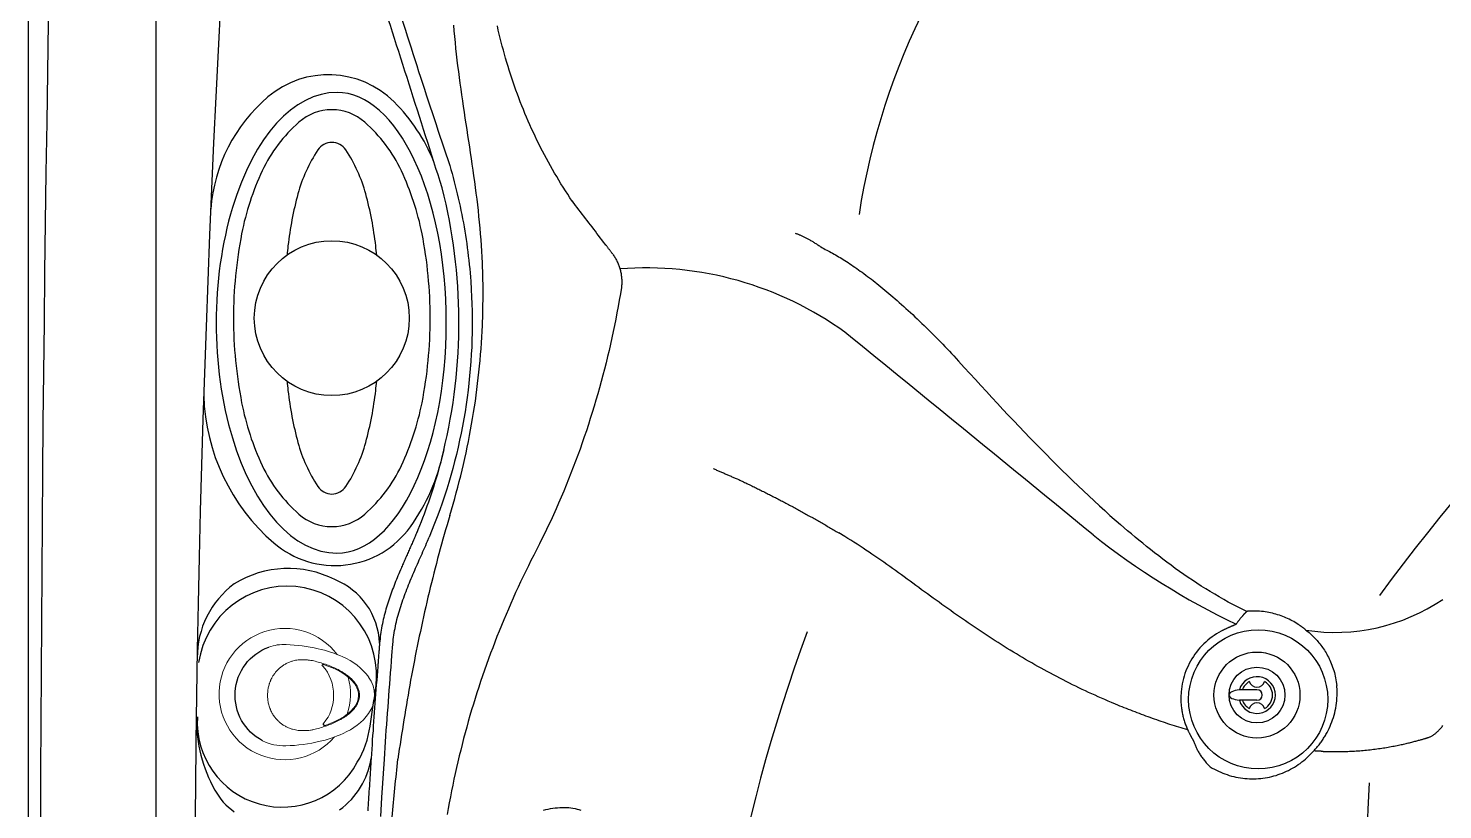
# Model space of a CAD drawing. Extents: x 938 to 1038, y 781 to 934.
# Drawn here: x 937.88 to 967.48, y 848.52 to 864.89 of the extents above; entities that cross this region are included whole.
import ezdxf

# ---------------------------------------------------------------- set-up
doc = ezdxf.new("R2010")
doc.units = 0
doc.header["$MEASUREMENT"] = 0
doc.layers.add('1', color=4, linetype='Continuous')

# ---------------------------------------------------------------- blocks, each defined once
blk = doc.blocks.new('speaker_cover')
at = {"layer": '1'}
blk.add_lwpolyline([(132.406, 82.479, 0.182123), (131.717, 82.22, 0.10272), (130.95, 81.201, 0.06203), (130.518, 79.884, 0.048276), (130.346, 78.114, 0.048276), (130.518, 76.344, 0.06203), (130.95, 75.027, 0.10272), (131.717, 74.008, 0.182123), (132.406, 73.749, 0.182123), (133.094, 74.008, 0.10272), (133.862, 75.027, 0.06203), (134.293, 76.344, 0.048276), (134.465, 78.114, 0.048276), (134.293, 79.884, 0.06203), (133.862, 81.201, 0.10272), (133.094, 82.22, 0.182123)], format="xyb", close=True, dxfattribs=at)
at = {"layer": '1', "color": 3}
for points in [[(132.406, 81.797, 0.252394), (132.111, 81.638, 0.079125), (131.696, 80.718, 0.038428), (131.487, 79.628, 0.003572), (131.467, 79.436, 0.028106)], [(133.344, 79.436, 0.003572), (133.324, 79.628, 0.038428), (133.115, 80.718, 0.079125), (132.7, 81.638, 0.252394), (132.406, 81.797, 0.252394)], [(131.467, 76.792, 0.003572), (131.487, 76.6, 0.038428), (131.696, 75.51, 0.079125), (132.111, 74.59, 0.252394), (132.406, 74.431, 0.252394), (132.7, 74.59, 0.079125), (133.115, 75.51, 0.038428), (133.324, 76.6, 0.003572), (133.344, 76.792, 0.028106)]]:
    blk.add_lwpolyline(points, format="xyb", dxfattribs=at)
at = {"layer": '1'}
blk.add_circle((132.406, 78.114), 1.622, dxfattribs=at)
blk = doc.blocks.new('air')
at = {"color": 4, "linetype": 'Continuous', "lineweight": 15}
for start, end in [(220.7492, 142.9494), (165.1969, 197.8132)]:
    blk.add_arc((0, 0), 1.375, start, end, dxfattribs=at)
at = {"layer": '1', "linetype": 'Continuous', "lineweight": 15}
blk.add_line((-1.521, -0.646), (-1.523, -0.644), dxfattribs=at)
at = {"layer": '1', "linetype": 'Continuous', "lineweight": 15, "flags": 128}
blk.add_lwpolyline([(-0.81, 0.621), (-0.905, 0.587), (-0.999, 0.549), (-1.092, 0.505), (-1.181, 0.456), (-1.267, 0.4), (-1.347, 0.337), (-1.405, 0.282), (-1.457, 0.221), (-1.487, 0.176), (-1.512, 0.128), (-1.531, 0.077), (-1.544, 0.02), (-1.546, -0.039), (-1.539, -0.097), (-1.522, -0.153), (-1.5, -0.203), (-1.472, -0.25), (-1.44, -0.294), (-1.381, -0.359), (-1.315, -0.416), (-1.244, -0.468), (-1.149, -0.525), (-1.05, -0.576), (-0.948, -0.619), (-0.844, -0.658)], dxfattribs=at)
at = {"layer": '1', "linetype": 'Continuous', "lineweight": 15}
for centre, radius, start, end in [((-0.187, -1.448), 2.451, 102.0442, 114.7624), ((0.104, -2.603), 3.642, 92.0665, 102.7282), ((0.021, 0.084), 0.954, 70.8918, 92.891), ((-0.734, -0.399), 1.272, 112.1545, 143.4931), ((-1.223, -0.024), 0.655, 144.4276, 215.6266), ((-0.148, 0), 0.873, 137.3551, 181.5716), ((-0.141, -0.046), 0.88, 178.584, 220.1541), ((-0.741, 0.343), 1.261, 216.4207, 247.5271), ((-0.154, 1.5), 2.557, 245.294, 257.3674), ((0.073, 2.388), 3.473, 256.4351, 268.374), ((0.016, -0.096), 0.988, 267.5789, 296.8901)]:
    blk.add_arc(centre, radius, start, end, dxfattribs=at)
at = {"layer": '1'}
for centre, radius, start, end in [((-0.036, -0.025), 1.076, 297.6393, 69.9241), ((-0.802, 0.605), 0.0177, 309.977, 117.7542), ((-0.836, -0.631), 0.028, 253.5221, 38.0725)]:
    blk.add_arc(centre, radius, start, end, dxfattribs=at)
at = {"layer": '1', "color": 3, "linetype": 'Continuous', "lineweight": 15}
for points, knots in [([(-0.605, -0.743), (-0.647, -0.733), (-0.729, -0.712), (-0.85, -0.673), (-0.969, -0.629), (-1.086, -0.577), (-1.185, -0.524), (-1.266, -0.473), (-1.331, -0.426), (-1.391, -0.373), (-1.446, -0.315), (-1.494, -0.251), (-1.526, -0.192), (-1.545, -0.142), (-1.556, -0.103), (-1.563, -0.064), (-1.566, -0.024), (-1.564, 0.016), (-1.557, 0.056), (-1.546, 0.094), (-1.527, 0.144), (-1.495, 0.202), (-1.446, 0.266), (-1.391, 0.324), (-1.33, 0.376), (-1.266, 0.423), (-1.185, 0.475), (-1.087, 0.528), (-0.971, 0.58), (-0.851, 0.625), (-0.73, 0.663), (-0.648, 0.684), (-0.607, 0.694)], [0, 0, 0, 0, 0.049918, 0.099848, 0.149772, 0.199708, 0.249758, 0.281163, 0.312549, 0.343847, 0.375097, 0.406409, 0.43777, 0.453463, 0.469146, 0.48481, 0.500452, 0.516071, 0.531676, 0.547279, 0.562891, 0.594116, 0.625338, 0.65655, 0.687781, 0.719016, 0.750242, 0.800203, 0.850202, 0.900166, 0.950083, 1, 1, 1, 1]), ([(-0.607, 0.694), (-0.587, 0.699), (-0.548, 0.707), (-0.508, 0.711), (-0.488, 0.713)], [0, 0, 0, 0, 0.499996, 1, 1, 1, 1]), ([(-0.432, 0.718), (-0.441, 0.717), (-0.46, 0.716), (-0.479, 0.714), (-0.488, 0.713)], [0, 0, 0, 0, 0.503897, 1, 1, 1, 1]), ([(-0.302, 0.718), (-0.325, 0.719), (-0.368, 0.721), (-0.411, 0.719), (-0.432, 0.718)], [0, 0, 0, 0, 0.515264, 1, 1, 1, 1]), ([(-0.029, 0.638), (-0.052, 0.649), (-0.097, 0.671), (-0.163, 0.693), (-0.225, 0.708), (-0.265, 0.714), (-0.284, 0.716)], [0, 0, 0, 0, 0.2871549, 0.5493861, 0.7868935, 1, 1, 1, 1]), ([(0.36, -0.024), (0.359, 0.002), (0.358, 0.054), (0.345, 0.133), (0.33, 0.192), (0.317, 0.232), (0.31, 0.252), (0.302, 0.272), (0.293, 0.293), (0.284, 0.313), (0.274, 0.333), (0.257, 0.365), (0.23, 0.407), (0.191, 0.46), (0.145, 0.511), (0.092, 0.559), (0.034, 0.602), (-0.008, 0.626), (-0.029, 0.638)], [0, 0, 0, 0, 0.095821, 0.193894, 0.294492, 0.320678, 0.347244, 0.374185, 0.401486, 0.429141, 0.457148, 0.485334, 0.563526, 0.642838, 0.730397, 0.819135, 0.909028, 1, 1, 1, 1]), ([(-0.031, -0.684), (-0.01, -0.672), (0.032, -0.65), (0.089, -0.608), (0.143, -0.56), (0.184, -0.515), (0.216, -0.474), (0.24, -0.44), (0.261, -0.405), (0.28, -0.37), (0.294, -0.339), (0.305, -0.314), (0.321, -0.272), (0.341, -0.206), (0.357, -0.114), (0.359, -0.054), (0.36, -0.024)], [0, 0, 0, 0, 0.089465, 0.177985, 0.265807, 0.356658, 0.40795, 0.458748, 0.509015, 0.558748, 0.607996, 0.633599, 0.659069, 0.775989, 0.88959, 1, 1, 1, 1]), ([(-0.469, -0.763), (-0.492, -0.761), (-0.538, -0.758), (-0.583, -0.748), (-0.605, -0.743)], [0, 0, 0, 0, 0.500007, 1, 1, 1, 1]), ([(-0.469, -0.763), (-0.458, -0.763), (-0.435, -0.765), (-0.412, -0.765), (-0.4, -0.765)], [0, 0, 0, 0, 0.497126, 1, 1, 1, 1]), ([(-0.283, -0.76), (-0.263, -0.758), (-0.223, -0.752), (-0.162, -0.737), (-0.096, -0.715), (-0.053, -0.695), (-0.031, -0.684)], [0, 0, 0, 0, 0.219659, 0.459288, 0.719297, 1, 1, 1, 1])]:
    blk.add_open_spline(points, degree=3, knots=knots, dxfattribs=at)
for points in [[(-0.302, 0.718), (-0.284, 0.716)], [(-0.4, -0.765), (-0.303, -0.762)]]:
    blk.add_open_spline(points, degree=1, dxfattribs=at)
at = {"layer": '1', "linetype": 'Continuous', "lineweight": 15}
blk.add_open_spline([(-0.283, -0.76), (-0.303, -0.762)], degree=1, dxfattribs=at)
blk = doc.blocks.new('VISTA')
at = {"layer": '1', "color": 3}
for p, q in [((2.676, 12.061), (2.676, 79.055)), ((7.153, 50.707), (7.235, 51.244)), ((25.718, 51.468), (25.349, 51.468)), ((25.718, 51.248), (25.349, 51.248))]:
    blk.add_line(p, q, dxfattribs=at)
at = {"layer": '1', "color": 3, "linetype": 'Continuous'}
for p, q in [((11.388, 61.703), (11.387, 61.703)), ((24.27, 50.625), (24.267, 50.626))]:
    blk.add_line(p, q, dxfattribs=at)
at = {"layer": '1'}
blk.add_lwpolyline([(0, 79.111), (0, 12, 0.414214), (12, 0), (88.112, 0, 0.414214), (100.112, 12), (100.112, 79.111, 0.414214), (88.112, 91.111), (12, 91.111, 0.414214)], format="xyb", close=True, dxfattribs=at)
at = {"layer": '1', "color": 3, "linetype": 'Continuous'}
for points in [[(11.387, 61.703), (11.338, 61.775), (11.29, 61.847), (11.243, 61.92), (11.196, 61.994), (11.15, 62.068), (11.105, 62.142), (11.06, 62.217), (11.016, 62.292), (10.972, 62.367), (10.929, 62.443), (10.887, 62.519), (10.845, 62.596), (10.804, 62.673), (10.764, 62.75), (10.724, 62.827), (10.685, 62.905), (10.647, 62.984), (10.609, 63.062), (10.572, 63.141), (10.535, 63.221), (10.5, 63.3), (10.464, 63.38), (10.43, 63.46), (10.396, 63.541), (10.363, 63.621), (10.33, 63.702), (10.298, 63.784), (10.267, 63.865), (10.237, 63.947), (10.207, 64.029), (10.177, 64.112), (10.149, 64.194), (10.121, 64.277), (10.094, 64.36), (10.067, 64.444), (10.041, 64.527), (10.016, 64.611), (9.991, 64.695), (9.967, 64.779), (9.944, 64.863), (9.921, 64.948), (9.899, 65.033), (9.878, 65.118), (9.857, 65.203), (9.837, 65.288), (9.818, 65.373)], [(8.822, 62.451), (8.847, 62.366), (8.87, 62.281), (8.894, 62.196), (8.916, 62.111), (8.938, 62.025), (8.959, 61.94), (8.98, 61.854), (9, 61.768), (9.019, 61.682), (9.038, 61.596), (9.056, 61.509), (9.073, 61.423), (9.09, 61.336), (9.106, 61.249), (9.121, 61.163), (9.136, 61.076), (9.15, 60.989), (9.163, 60.902), (9.176, 60.814), (9.188, 60.727), (9.199, 60.64), (9.21, 60.552), (9.22, 60.465), (9.23, 60.377), (9.239, 60.289), (9.247, 60.202), (9.254, 60.114), (9.261, 60.026), (9.273, 59.85)], [(12.075, 60.802), (12.041, 60.847), (12.006, 60.892), (11.972, 60.937), (11.938, 60.982), (11.903, 61.027), (11.869, 61.072), (11.835, 61.117), (11.8, 61.162), (11.766, 61.207), (11.732, 61.252), (11.697, 61.297), (11.663, 61.342), (11.629, 61.387), (11.594, 61.432), (11.56, 61.477), (11.525, 61.523), (11.491, 61.568), (11.457, 61.613), (11.388, 61.703)], [(16.05, 61.032), (16.062, 61.028), (16.074, 61.024), (16.086, 61.02), (16.099, 61.016), (16.112, 61.011), (16.125, 61.006), (16.137, 61.001), (16.151, 60.995), (16.164, 60.99), (16.177, 60.984), (16.191, 60.978), (16.204, 60.972), (16.218, 60.965), (16.231, 60.958), (16.245, 60.952), (16.259, 60.945), (16.273, 60.937), (16.288, 60.93), (16.302, 60.922), (16.316, 60.914), (16.331, 60.906), (16.346, 60.898), (16.36, 60.89), (16.375, 60.881), (16.39, 60.873), (16.405, 60.864), (16.42, 60.855), (16.435, 60.845), (16.45, 60.836), (16.466, 60.826), (16.481, 60.817), (16.497, 60.807), (16.512, 60.797), (16.528, 60.787), (16.544, 60.777), (16.559, 60.766), (16.575, 60.756), (16.591, 60.745), (16.623, 60.723)], [(12.232, 60.595), (12.225, 60.605), (12.217, 60.615), (12.209, 60.626), (12.201, 60.636), (12.193, 60.646), (12.185, 60.657), (12.177, 60.667), (12.169, 60.677), (12.162, 60.688), (12.154, 60.698), (12.146, 60.708), (12.138, 60.719), (12.13, 60.729), (12.122, 60.74), (12.114, 60.75), (12.106, 60.76), (12.099, 60.771), (12.091, 60.781), (12.075, 60.802)], [(16.623, 60.723), (16.653, 60.709), (16.682, 60.694), (16.712, 60.679), (16.742, 60.663), (16.772, 60.647), (16.803, 60.63), (16.834, 60.613), (16.865, 60.596), (16.897, 60.578), (16.929, 60.559), (16.961, 60.54), (16.994, 60.52), (17.026, 60.5), (17.059, 60.48), (17.093, 60.459), (17.127, 60.437), (17.161, 60.415), (17.195, 60.392), (17.23, 60.368), (17.266, 60.344), (17.302, 60.319), (17.339, 60.294), (17.376, 60.267), (17.414, 60.24), (17.452, 60.213), (17.49, 60.185), (17.529, 60.156), (17.568, 60.127), (17.607, 60.098), (17.646, 60.068), (17.685, 60.038), (17.725, 60.007), (17.764, 59.975), (17.805, 59.943), (17.845, 59.91), (17.886, 59.877), (17.928, 59.842), (17.97, 59.807), (18.012, 59.772), (18.055, 59.735), (18.098, 59.698), (18.142, 59.66), (18.186, 59.621), (18.231, 59.581), (18.277, 59.541), (18.323, 59.499), (18.369, 59.457), (18.416, 59.414), (18.463, 59.371), (18.511, 59.326), (18.559, 59.281), (18.607, 59.236), (18.655, 59.19), (18.704, 59.143), (18.752, 59.096), (18.801, 59.048), (18.85, 59), (18.899, 58.952), (18.947, 58.904), (18.995, 58.855), (19.044, 58.806), (19.091, 58.757), (19.139, 58.708), (19.186, 58.659), (19.233, 58.61), (19.279, 58.561), (19.325, 58.512), (19.374, 58.46), (19.473, 58.351)], [(12.232, 60.595), (12.245, 60.578), (12.257, 60.56), (12.268, 60.542), (12.279, 60.524), (12.29, 60.506), (12.301, 60.488), (12.311, 60.469), (12.32, 60.45), (12.329, 60.431), (12.338, 60.411), (12.346, 60.392), (12.354, 60.372), (12.362, 60.352), (12.369, 60.332), (12.375, 60.312), (12.382, 60.291), (12.387, 60.271), (12.393, 60.25), (12.398, 60.23), (12.402, 60.209), (12.406, 60.188), (12.409, 60.167), (12.412, 60.146), (12.415, 60.125), (12.417, 60.104), (12.419, 60.083), (12.42, 60.061), (12.421, 60.04), (12.421, 60.019), (12.421, 59.998), (12.421, 59.977), (12.42, 59.956), (12.419, 59.935), (12.414, 59.893)], [(9.273, 59.85), (9.28, 59.7), (9.286, 59.549), (9.29, 59.399), (9.292, 59.248), (9.292, 59.097), (9.29, 58.947), (9.287, 58.796), (9.281, 58.645), (9.273, 58.495), (9.263, 58.344), (9.252, 58.193), (9.238, 58.043), (9.223, 57.892), (9.205, 57.742), (9.186, 57.591), (9.164, 57.441), (9.141, 57.291), (9.116, 57.142), (9.088, 56.993), (9.059, 56.844), (9.028, 56.695), (8.995, 56.547), (8.96, 56.399), (8.923, 56.252), (8.884, 56.105), (8.844, 55.959), (8.801, 55.813), (8.757, 55.668), (8.71, 55.523), (8.662, 55.379), (8.612, 55.235), (8.559, 55.092), (8.505, 54.95), (8.392, 54.667)], [(12.414, 59.893), (12.392, 59.761), (12.37, 59.629), (12.346, 59.497), (12.321, 59.365), (12.296, 59.234), (12.269, 59.102), (12.242, 58.971), (12.214, 58.839), (12.185, 58.708), (12.155, 58.577), (12.124, 58.447), (12.092, 58.316), (12.059, 58.186), (12.026, 58.055), (11.991, 57.925), (11.955, 57.796), (11.919, 57.666), (11.882, 57.537), (11.843, 57.408), (11.804, 57.279), (11.764, 57.15), (11.723, 57.022), (11.681, 56.893), (11.638, 56.766), (11.594, 56.638), (11.549, 56.511), (11.503, 56.384), (11.456, 56.257), (11.408, 56.131), (11.359, 56.005), (11.309, 55.879), (11.259, 55.754), (11.207, 55.629), (11.154, 55.504), (11.101, 55.38), (11.046, 55.256), (10.99, 55.133), (10.934, 55.01), (10.876, 54.887), (10.817, 54.765), (10.758, 54.643), (10.697, 54.522), (10.636, 54.401), (10.579, 54.29), (10.522, 54.179), (10.467, 54.067), (10.412, 53.955), (10.358, 53.842), (10.304, 53.73), (10.251, 53.616), (10.199, 53.503), (10.148, 53.389), (10.098, 53.275), (10.048, 53.16), (9.999, 53.045), (9.95, 52.93), (9.903, 52.815), (9.856, 52.699), (9.81, 52.583), (9.765, 52.466), (9.72, 52.35), (9.676, 52.232), (9.633, 52.115), (9.591, 51.998), (9.549, 51.88), (9.508, 51.762), (9.468, 51.643), (9.429, 51.524), (9.391, 51.406), (9.353, 51.286), (9.316, 51.167), (9.28, 51.047), (9.245, 50.927), (9.21, 50.807), (9.177, 50.687), (9.144, 50.566), (9.112, 50.445), (9.08, 50.324), (9.05, 50.203), (9.02, 50.081), (8.991, 49.96), (8.963, 49.838), (8.936, 49.716), (8.909, 49.594), (8.883, 49.471), (8.859, 49.349), (8.834, 49.226), (8.811, 49.103), (8.789, 48.98), (8.767, 48.857)], [(19.473, 58.351), (19.59, 58.221), (19.707, 58.093), (19.823, 57.965), (19.939, 57.839), (20.054, 57.713), (20.169, 57.589), (20.284, 57.465), (20.399, 57.342), (20.513, 57.221), (20.627, 57.1), (20.74, 56.981), (20.853, 56.862), (20.966, 56.745), (21.079, 56.629), (21.192, 56.514), (21.304, 56.4), (21.416, 56.287), (21.528, 56.175), (21.64, 56.064), (21.752, 55.955), (21.863, 55.846), (21.975, 55.739), (22.086, 55.633), (22.197, 55.528), (22.309, 55.425), (22.42, 55.323), (22.531, 55.222), (22.641, 55.122), (22.86, 54.93)], [(8.698, 56.497), (8.677, 56.411), (8.655, 56.326), (8.633, 56.241), (8.61, 56.155), (8.587, 56.071), (8.562, 55.986), (8.538, 55.901), (8.512, 55.817), (8.486, 55.733), (8.459, 55.649), (8.432, 55.565), (8.403, 55.481), (8.375, 55.398), (8.345, 55.315), (8.315, 55.232), (8.284, 55.149), (8.253, 55.066), (8.221, 54.984), (8.155, 54.82)], [(14.336, 56.102), (14.353, 56.094), (14.371, 56.086), (14.389, 56.079), (14.407, 56.071), (14.424, 56.063), (14.442, 56.056), (14.46, 56.048), (14.478, 56.04), (14.495, 56.033), (14.513, 56.025), (14.531, 56.017), (14.549, 56.01), (14.566, 56.002), (14.584, 55.994), (14.602, 55.986), (14.62, 55.979), (14.638, 55.971), (14.655, 55.963), (14.673, 55.956), (14.691, 55.948), (14.709, 55.94), (14.727, 55.932), (14.745, 55.925), (14.763, 55.917), (14.78, 55.909), (14.798, 55.902), (14.816, 55.894), (14.834, 55.886), (14.87, 55.871)], [(14.87, 55.871), (14.894, 55.859), (14.919, 55.847), (14.944, 55.836), (14.968, 55.824), (14.993, 55.812), (15.018, 55.8), (15.043, 55.788), (15.067, 55.776), (15.092, 55.765), (15.117, 55.753), (15.142, 55.741), (15.166, 55.729), (15.191, 55.717), (15.216, 55.705), (15.241, 55.693), (15.265, 55.68), (15.29, 55.668), (15.315, 55.656), (15.34, 55.644), (15.364, 55.631), (15.389, 55.619), (15.414, 55.607), (15.439, 55.594), (15.463, 55.582), (15.488, 55.569), (15.513, 55.557), (15.538, 55.544), (15.562, 55.531), (15.587, 55.519), (15.612, 55.506), (15.637, 55.493), (15.661, 55.481), (15.686, 55.468), (15.711, 55.455), (15.736, 55.442), (15.76, 55.429), (15.785, 55.416), (15.81, 55.403), (15.834, 55.39), (15.859, 55.377), (15.884, 55.364), (15.909, 55.351), (15.933, 55.338), (15.958, 55.324), (15.983, 55.311), (16.007, 55.298), (16.032, 55.284), (16.057, 55.271), (16.081, 55.258), (16.106, 55.244), (16.131, 55.231), (16.155, 55.217), (16.18, 55.204), (16.204, 55.19), (16.229, 55.177), (16.254, 55.163), (16.278, 55.149), (16.303, 55.136), (16.327, 55.122), (16.352, 55.108), (16.376, 55.094), (16.401, 55.081), (16.426, 55.067), (16.45, 55.053), (16.475, 55.039), (16.499, 55.025), (16.523, 55.011), (16.548, 54.997), (16.572, 54.983), (16.597, 54.969), (16.621, 54.955), (16.646, 54.941), (16.67, 54.927), (16.694, 54.913), (16.719, 54.898), (16.743, 54.884), (16.768, 54.87), (16.792, 54.856), (16.816, 54.841), (16.84, 54.827), (16.865, 54.813), (16.889, 54.798), (16.913, 54.784), (16.962, 54.755)], [(8.155, 54.82), (8.154, 54.818), (8.153, 54.816), (8.153, 54.814), (8.152, 54.812), (8.151, 54.81), (8.15, 54.808), (8.149, 54.806), (8.148, 54.804), (8.147, 54.802), (8.147, 54.8), (8.146, 54.798), (8.145, 54.796), (8.144, 54.794), (8.143, 54.792), (8.142, 54.79), (8.142, 54.787), (8.141, 54.785), (8.14, 54.783), (8.139, 54.781), (8.138, 54.779), (8.137, 54.777), (8.137, 54.775), (8.136, 54.773), (8.134, 54.769)], [(25.504, 53.111), (25.407, 53.157), (25.309, 53.206), (25.213, 53.255), (25.117, 53.306), (25.022, 53.359), (24.927, 53.413), (24.833, 53.468), (24.739, 53.525), (24.645, 53.582), (24.552, 53.641), (24.46, 53.701), (24.368, 53.761), (24.277, 53.823), (24.187, 53.885), (24.097, 53.948), (24.008, 54.012), (23.919, 54.076), (23.832, 54.141), (23.745, 54.206), (23.66, 54.272), (23.575, 54.338), (23.491, 54.404), (23.408, 54.47), (23.327, 54.536), (23.246, 54.602), (23.166, 54.668), (23.088, 54.734), (23.011, 54.8), (22.86, 54.93)], [(7.631, 52.426), (7.635, 52.473), (7.64, 52.521), (7.646, 52.568), (7.652, 52.615), (7.66, 52.662), (7.668, 52.708), (7.676, 52.755), (7.686, 52.801), (7.696, 52.848), (7.706, 52.894), (7.717, 52.94), (7.729, 52.986), (7.741, 53.032), (7.754, 53.078), (7.767, 53.124), (7.781, 53.169), (7.795, 53.215), (7.81, 53.26), (7.825, 53.305), (7.841, 53.351), (7.857, 53.396), (7.873, 53.441), (7.89, 53.485), (7.907, 53.53), (7.924, 53.575), (7.941, 53.619), (7.959, 53.664), (7.977, 53.708), (7.995, 53.752), (8.014, 53.796), (8.032, 53.84), (8.051, 53.884), (8.07, 53.928), (8.089, 53.972), (8.108, 54.015), (8.127, 54.059), (8.146, 54.102), (8.165, 54.146), (8.184, 54.189), (8.203, 54.232), (8.222, 54.276), (8.242, 54.319), (8.261, 54.362), (8.28, 54.406), (8.299, 54.449), (8.318, 54.493), (8.336, 54.536), (8.355, 54.58), (8.392, 54.667)], [(8.134, 54.769), (8.124, 54.746), (8.114, 54.722), (8.104, 54.699), (8.095, 54.676), (8.085, 54.652), (8.074, 54.629), (8.064, 54.605), (8.054, 54.582), (8.044, 54.558), (8.034, 54.535), (8.023, 54.511), (8.013, 54.488), (8.003, 54.464), (7.992, 54.44), (7.982, 54.417), (7.971, 54.393), (7.961, 54.369), (7.95, 54.346), (7.94, 54.322), (7.929, 54.298), (7.919, 54.274), (7.908, 54.25), (7.898, 54.226), (7.887, 54.202), (7.877, 54.178), (7.866, 54.154), (7.855, 54.13), (7.845, 54.106), (7.834, 54.082), (7.824, 54.057), (7.813, 54.033), (7.803, 54.009), (7.792, 53.984), (7.771, 53.935)], [(22.67, 51.202), (22.601, 51.232), (22.533, 51.261), (22.465, 51.291), (22.397, 51.321), (22.329, 51.352), (22.261, 51.383), (22.194, 51.414), (22.126, 51.445), (22.059, 51.477), (21.992, 51.509), (21.925, 51.542), (21.858, 51.574), (21.791, 51.608), (21.725, 51.641), (21.658, 51.675), (21.592, 51.709), (21.526, 51.743), (21.46, 51.778), (21.394, 51.813), (21.329, 51.848), (21.263, 51.884), (21.198, 51.92), (21.133, 51.956), (21.068, 51.993), (21.003, 52.03), (20.938, 52.067), (20.874, 52.105), (20.81, 52.143), (20.745, 52.181), (20.681, 52.219), (20.618, 52.258), (20.554, 52.297), (20.49, 52.336), (20.427, 52.376), (20.364, 52.416), (20.301, 52.456), (20.238, 52.496), (20.175, 52.537), (20.112, 52.577), (20.049, 52.618), (19.987, 52.659), (19.925, 52.701), (19.862, 52.743), (19.8, 52.784), (19.738, 52.826), (19.676, 52.869), (19.615, 52.911), (19.553, 52.954), (19.492, 52.996), (19.43, 53.039), (19.369, 53.082), (19.307, 53.126), (19.246, 53.169), (19.185, 53.212), (19.124, 53.256), (19.063, 53.3), (19.002, 53.344), (18.941, 53.388), (18.881, 53.432), (18.82, 53.476), (18.759, 53.521), (18.699, 53.565), (18.638, 53.609), (18.577, 53.654), (18.517, 53.698), (18.456, 53.743), (18.395, 53.787), (18.335, 53.831), (18.274, 53.876), (18.213, 53.92), (18.152, 53.964), (18.091, 54.008), (18.03, 54.051), (17.968, 54.095), (17.907, 54.138), (17.845, 54.182), (17.783, 54.225), (17.721, 54.267), (17.659, 54.31), (17.597, 54.352), (17.534, 54.394), (17.472, 54.436), (17.409, 54.477), (17.346, 54.518), (17.282, 54.558), (17.219, 54.599), (17.155, 54.638), (17.091, 54.678), (16.962, 54.755)], [(7.771, 53.935), (7.755, 53.895), (7.738, 53.856), (7.722, 53.816), (7.705, 53.776), (7.689, 53.735), (7.673, 53.695), (7.658, 53.655), (7.642, 53.614), (7.626, 53.573), (7.611, 53.532), (7.596, 53.491), (7.582, 53.449), (7.567, 53.408), (7.553, 53.366), (7.539, 53.324), (7.525, 53.282), (7.512, 53.24), (7.499, 53.197), (7.487, 53.155), (7.475, 53.112), (7.463, 53.069), (7.452, 53.026), (7.441, 52.982), (7.431, 52.938), (7.421, 52.895), (7.412, 52.851), (7.403, 52.807), (7.395, 52.762), (7.387, 52.718), (7.38, 52.673), (7.373, 52.628), (7.367, 52.583), (7.362, 52.537), (7.353, 52.446)], [(25.398, 52.995), (25.392, 52.988), (25.386, 52.98), (25.38, 52.973), (25.373, 52.965), (25.367, 52.958), (25.361, 52.95), (25.355, 52.943), (25.349, 52.935), (25.343, 52.927), (25.337, 52.92), (25.331, 52.912), (25.326, 52.904), (25.32, 52.896), (25.314, 52.889), (25.308, 52.881), (25.303, 52.873), (25.297, 52.865), (25.291, 52.857), (25.28, 52.841)], [(25.504, 53.111), (25.5, 53.107), (25.497, 53.103), (25.493, 53.099), (25.489, 53.096), (25.486, 53.092), (25.482, 53.088), (25.478, 53.084), (25.475, 53.081), (25.471, 53.077), (25.468, 53.073), (25.464, 53.069), (25.46, 53.065), (25.457, 53.062), (25.453, 53.058), (25.45, 53.054), (25.446, 53.05), (25.443, 53.046), (25.439, 53.042), (25.436, 53.038), (25.432, 53.035), (25.429, 53.031), (25.425, 53.027), (25.422, 53.023), (25.419, 53.019), (25.415, 53.015), (25.412, 53.011), (25.408, 53.007), (25.405, 53.003), (25.398, 52.995)], [(25.533, 53.113), (25.532, 53.112), (25.53, 53.112), (25.529, 53.112), (25.527, 53.112), (25.526, 53.112), (25.525, 53.112), (25.523, 53.112), (25.522, 53.112), (25.52, 53.112), (25.519, 53.112), (25.517, 53.112), (25.516, 53.111), (25.514, 53.111), (25.513, 53.111), (25.511, 53.111), (25.51, 53.111), (25.509, 53.111), (25.507, 53.111), (25.504, 53.111)], [(26.61, 52.819), (26.58, 52.838), (26.55, 52.858), (26.52, 52.877), (26.489, 52.895), (26.457, 52.912), (26.425, 52.929), (26.392, 52.946), (26.359, 52.961), (26.325, 52.976), (26.291, 52.991), (26.256, 53.004), (26.221, 53.017), (26.186, 53.03), (26.15, 53.041), (26.114, 53.052), (26.077, 53.062), (26.041, 53.071), (26.003, 53.079), (25.966, 53.087), (25.928, 53.094), (25.889, 53.1), (25.851, 53.105), (25.812, 53.109), (25.773, 53.112), (25.733, 53.115), (25.694, 53.116), (25.654, 53.117), (25.614, 53.116), (25.533, 53.113)], [(25.28, 52.841), (25.279, 52.84), (25.277, 52.839), (25.275, 52.837), (25.272, 52.836), (25.269, 52.834), (25.265, 52.832), (25.261, 52.83), (25.257, 52.828), (25.252, 52.826), (25.247, 52.824), (25.241, 52.821), (25.236, 52.819), (25.229, 52.816), (25.223, 52.813), (25.216, 52.811), (25.209, 52.808), (25.202, 52.805), (25.195, 52.801), (25.187, 52.798), (25.179, 52.795), (25.17, 52.791), (25.161, 52.787), (25.152, 52.783), (25.143, 52.779), (25.133, 52.775), (25.123, 52.77), (25.112, 52.766), (25.102, 52.761), (25.092, 52.756), (25.081, 52.751), (25.07, 52.746), (25.059, 52.741), (25.048, 52.736), (25.037, 52.73), (25.026, 52.725), (25.015, 52.72), (25.004, 52.714), (24.993, 52.708), (24.971, 52.697)], [(26.743, 52.72), (26.736, 52.725), (26.729, 52.73), (26.723, 52.736), (26.716, 52.741), (26.709, 52.746), (26.703, 52.751), (26.696, 52.756), (26.689, 52.761), (26.683, 52.767), (26.676, 52.771), (26.669, 52.776), (26.663, 52.781), (26.656, 52.786), (26.649, 52.791), (26.643, 52.796), (26.636, 52.8), (26.63, 52.805), (26.623, 52.81), (26.61, 52.819)], [(26.743, 52.72), (26.764, 52.702), (26.786, 52.684), (26.808, 52.665), (26.829, 52.646), (26.85, 52.627), (26.872, 52.607), (26.893, 52.586), (26.914, 52.565), (26.934, 52.544), (26.955, 52.521), (26.975, 52.499), (26.995, 52.476), (27.015, 52.452), (27.035, 52.428), (27.054, 52.403), (27.073, 52.377), (27.092, 52.351), (27.11, 52.325), (27.128, 52.298), (27.145, 52.27), (27.163, 52.241), (27.18, 52.212), (27.197, 52.181), (27.213, 52.15), (27.229, 52.118), (27.245, 52.085), (27.26, 52.052), (27.274, 52.017), (27.288, 51.982), (27.301, 51.945), (27.314, 51.908), (27.326, 51.87), (27.337, 51.832), (27.347, 51.793), (27.356, 51.754), (27.364, 51.715), (27.371, 51.676), (27.377, 51.637), (27.387, 51.559)], [(7.353, 52.446), (7.351, 52.421), (7.349, 52.397), (7.347, 52.372), (7.345, 52.348), (7.343, 52.323), (7.341, 52.299), (7.339, 52.274), (7.337, 52.25), (7.335, 52.225), (7.333, 52.201), (7.331, 52.176), (7.329, 52.152), (7.328, 52.127), (7.326, 52.103), (7.324, 52.078), (7.322, 52.054), (7.32, 52.029), (7.318, 52.004), (7.314, 51.955)], [(7.453, 50.015), (7.461, 50.135), (7.469, 50.256), (7.478, 50.377), (7.486, 50.498), (7.494, 50.619), (7.503, 50.739), (7.511, 50.86), (7.52, 50.981), (7.529, 51.101), (7.537, 51.222), (7.546, 51.342), (7.555, 51.463), (7.564, 51.583), (7.574, 51.704), (7.583, 51.824), (7.592, 51.945), (7.602, 52.065), (7.611, 52.185), (7.631, 52.426)], [(24.971, 52.697), (24.921, 52.669), (24.871, 52.64), (24.823, 52.608), (24.777, 52.576), (24.731, 52.541), (24.687, 52.505), (24.644, 52.468), (24.603, 52.429), (24.563, 52.388), (24.524, 52.346), (24.487, 52.303), (24.452, 52.259), (24.418, 52.213), (24.386, 52.166), (24.355, 52.117), (24.326, 52.068), (24.299, 52.017), (24.274, 51.966), (24.251, 51.914), (24.23, 51.862), (24.21, 51.808), (24.193, 51.755), (24.177, 51.701), (24.164, 51.646), (24.152, 51.591), (24.143, 51.535), (24.135, 51.48), (24.129, 51.424), (24.124, 51.312)], [(7.314, 51.955), (7.307, 51.859), (7.299, 51.763), (7.292, 51.667), (7.284, 51.571), (7.277, 51.475), (7.27, 51.379), (7.263, 51.283), (7.256, 51.187), (7.249, 51.09), (7.242, 50.994), (7.235, 50.898), (7.228, 50.802), (7.221, 50.705), (7.215, 50.609), (7.208, 50.513), (7.201, 50.417), (7.195, 50.32), (7.188, 50.224), (7.175, 50.031)], [(27.184, 50.572), (27.206, 50.615), (27.228, 50.659), (27.248, 50.704), (27.267, 50.749), (27.285, 50.795), (27.302, 50.842), (27.317, 50.89), (27.331, 50.938), (27.344, 50.987), (27.356, 51.036), (27.366, 51.086), (27.375, 51.137), (27.382, 51.188), (27.387, 51.24), (27.391, 51.292), (27.394, 51.345), (27.395, 51.398), (27.394, 51.451), (27.387, 51.559)], [(24.124, 51.312), (24.124, 51.288), (24.124, 51.265), (24.124, 51.241), (24.125, 51.217), (24.127, 51.194), (24.128, 51.17), (24.13, 51.147), (24.133, 51.123), (24.135, 51.099), (24.138, 51.076), (24.142, 51.053), (24.145, 51.029), (24.149, 51.006), (24.154, 50.983), (24.159, 50.96), (24.164, 50.937), (24.169, 50.914), (24.175, 50.891), (24.181, 50.868), (24.187, 50.845), (24.194, 50.823), (24.201, 50.8), (24.209, 50.778), (24.216, 50.756), (24.224, 50.734), (24.233, 50.712), (24.242, 50.69), (24.251, 50.668), (24.27, 50.625)], [(24.267, 50.626), (24.221, 50.64), (24.174, 50.654), (24.128, 50.669), (24.082, 50.683), (24.035, 50.698), (23.989, 50.713), (23.943, 50.727), (23.897, 50.742), (23.851, 50.758), (23.805, 50.773), (23.759, 50.789), (23.713, 50.804), (23.667, 50.82), (23.621, 50.836), (23.575, 50.852), (23.529, 50.868), (23.484, 50.884), (23.438, 50.901), (23.392, 50.917), (23.347, 50.934), (23.301, 50.951), (23.256, 50.968), (23.21, 50.985), (23.165, 51.003), (23.12, 51.02), (23.075, 51.038), (23.029, 51.055), (22.984, 51.073), (22.939, 51.091), (22.894, 51.109), (22.849, 51.128), (22.804, 51.146), (22.759, 51.165), (22.67, 51.202)], [(29.308, 50.471), (29.32, 50.476), (29.333, 50.48), (29.345, 50.485), (29.357, 50.491), (29.369, 50.498), (29.382, 50.505), (29.394, 50.512), (29.407, 50.52), (29.419, 50.529), (29.431, 50.538), (29.444, 50.547), (29.457, 50.557), (29.469, 50.568), (29.482, 50.579), (29.495, 50.591), (29.507, 50.603), (29.52, 50.616), (29.533, 50.629), (29.546, 50.643), (29.558, 50.657), (29.571, 50.672), (29.584, 50.687), (29.597, 50.702), (29.61, 50.718)], [(24.27, 50.625), (24.275, 50.614), (24.28, 50.604), (24.285, 50.594), (24.289, 50.583), (24.294, 50.573), (24.299, 50.563), (24.304, 50.553), (24.309, 50.544), (24.314, 50.534), (24.319, 50.524), (24.324, 50.515), (24.329, 50.506), (24.334, 50.497), (24.339, 50.488), (24.343, 50.479), (24.348, 50.47), (24.352, 50.462), (24.357, 50.454), (24.361, 50.447), (24.365, 50.439), (24.369, 50.432), (24.373, 50.425), (24.376, 50.419), (24.379, 50.412), (24.382, 50.407), (24.385, 50.401), (24.388, 50.396), (24.39, 50.392), (24.393, 50.384)], [(24.393, 50.384), (24.394, 50.384), (24.394, 50.383), (24.394, 50.383), (24.394, 50.382), (24.394, 50.382), (24.394, 50.382), (24.395, 50.381), (24.395, 50.381), (24.395, 50.381), (24.395, 50.38), (24.395, 50.38), (24.395, 50.38), (24.395, 50.379), (24.395, 50.379), (24.395, 50.379), (24.396, 50.378), (24.396, 50.378), (24.396, 50.378), (24.396, 50.377)], [(24.396, 50.377), (24.402, 50.361), (24.408, 50.345), (24.414, 50.329), (24.421, 50.313), (24.428, 50.296), (24.436, 50.279), (24.443, 50.262), (24.452, 50.245), (24.46, 50.228), (24.469, 50.21), (24.478, 50.193), (24.488, 50.175), (24.498, 50.157), (24.509, 50.139), (24.52, 50.121), (24.531, 50.103), (24.543, 50.085), (24.555, 50.067), (24.568, 50.049), (24.581, 50.031), (24.595, 50.013), (24.609, 49.995), (24.624, 49.977), (24.639, 49.959), (24.655, 49.941), (24.671, 49.924), (24.687, 49.906), (24.704, 49.888), (24.741, 49.853)], [(26.906, 50.188), (26.922, 50.206), (26.939, 50.224), (26.955, 50.242), (26.971, 50.261), (26.986, 50.279), (27.002, 50.298), (27.016, 50.317), (27.031, 50.336), (27.045, 50.355), (27.059, 50.374), (27.073, 50.393), (27.087, 50.413), (27.1, 50.432), (27.113, 50.452), (27.125, 50.472), (27.138, 50.492), (27.15, 50.512), (27.161, 50.532), (27.184, 50.572)], [(27.102, 50.177), (27.135, 50.176), (27.167, 50.175), (27.2, 50.174), (27.233, 50.173), (27.266, 50.173), (27.3, 50.172), (27.334, 50.172), (27.369, 50.172), (27.403, 50.172), (27.438, 50.173), (27.473, 50.173), (27.509, 50.174), (27.544, 50.175), (27.58, 50.176), (27.616, 50.177), (27.652, 50.179), (27.688, 50.18), (27.724, 50.182), (27.76, 50.184), (27.796, 50.187), (27.832, 50.189), (27.869, 50.192), (27.905, 50.195), (27.941, 50.198), (27.977, 50.202), (28.013, 50.205), (28.049, 50.209), (28.084, 50.213), (28.12, 50.217), (28.155, 50.221), (28.19, 50.226), (28.225, 50.23), (28.26, 50.235), (28.295, 50.24), (28.329, 50.245), (28.363, 50.25), (28.396, 50.255), (28.43, 50.261), (28.463, 50.267), (28.495, 50.272), (28.527, 50.278), (28.558, 50.284), (28.589, 50.29), (28.619, 50.295), (28.649, 50.301), (28.677, 50.307), (28.706, 50.313), (28.734, 50.319), (28.761, 50.325), (28.787, 50.331), (28.813, 50.337), (28.838, 50.343), (28.863, 50.349), (28.887, 50.354), (28.911, 50.36), (28.934, 50.366), (28.957, 50.372), (28.98, 50.378), (29.001, 50.383), (29.023, 50.389), (29.043, 50.394), (29.064, 50.4), (29.083, 50.405), (29.102, 50.41), (29.12, 50.416), (29.138, 50.421), (29.155, 50.425), (29.172, 50.43), (29.187, 50.435), (29.202, 50.439), (29.216, 50.443), (29.23, 50.447), (29.243, 50.451), (29.255, 50.455), (29.266, 50.458), (29.276, 50.461), (29.285, 50.464), (29.294, 50.467), (29.308, 50.471)], [(24.741, 49.853), (24.783, 49.828), (24.826, 49.804), (24.87, 49.782), (24.914, 49.761), (24.958, 49.741), (25.003, 49.722), (25.048, 49.705), (25.094, 49.69), (25.139, 49.675), (25.185, 49.662), (25.232, 49.65), (25.278, 49.64), (25.325, 49.631), (25.372, 49.623), (25.419, 49.617), (25.466, 49.611), (25.513, 49.608), (25.561, 49.605), (25.608, 49.604), (25.655, 49.604), (25.702, 49.606), (25.749, 49.608), (25.796, 49.612), (25.842, 49.618), (25.889, 49.624), (25.935, 49.632), (25.981, 49.641), (26.027, 49.652), (26.072, 49.664), (26.117, 49.676), (26.162, 49.691), (26.206, 49.706), (26.25, 49.723), (26.293, 49.741), (26.336, 49.76), (26.378, 49.78), (26.42, 49.802), (26.462, 49.824), (26.503, 49.848), (26.543, 49.873), (26.582, 49.9), (26.621, 49.927), (26.66, 49.956), (26.697, 49.986), (26.734, 50.017), (26.77, 50.049), (26.805, 50.082), (26.84, 50.116), (26.906, 50.188)], [(27.102, 50.177), (27.095, 50.177), (27.087, 50.178), (27.079, 50.178), (27.071, 50.178), (27.063, 50.179), (27.055, 50.179), (27.047, 50.179), (27.039, 50.18), (27.032, 50.18), (27.024, 50.181), (27.016, 50.181), (27.008, 50.181), (27, 50.182), (26.992, 50.182), (26.984, 50.183), (26.976, 50.183), (26.969, 50.184), (26.961, 50.184), (26.953, 50.185), (26.945, 50.185), (26.937, 50.186), (26.929, 50.186), (26.921, 50.187), (26.906, 50.188)], [(7.378, 48.812), (7.402, 49.212), (7.453, 50.015)], [(7.175, 50.031), (7.172, 49.973), (7.168, 49.915), (7.164, 49.857), (7.16, 49.8), (7.157, 49.742), (7.153, 49.684), (7.149, 49.626), (7.146, 49.568), (7.142, 49.511), (7.139, 49.453), (7.135, 49.395), (7.131, 49.337), (7.128, 49.28), (7.124, 49.222), (7.121, 49.165), (7.117, 49.107), (7.114, 49.049), (7.11, 48.992), (7.107, 48.934)], [(10.782, 48.947), (10.832, 48.959), (10.881, 48.969), (10.93, 48.978), (10.98, 48.985), (11.028, 48.992), (11.077, 48.997), (11.125, 49), (11.173, 49.002), (11.22, 49.003), (11.266, 49.002), (11.312, 48.999), (11.357, 48.994), (11.401, 48.988), (11.444, 48.98), (11.486, 48.97), (11.526, 48.958), (11.565, 48.945)]]:
    blk.add_lwpolyline(points, dxfattribs=at)
at = {"layer": '1', "color": 2}
for points in [[(9.506, 60.409), (9.501, 60.531), (9.494, 60.653), (9.487, 60.775), (9.478, 60.896), (9.468, 61.018), (9.457, 61.14), (9.446, 61.262), (9.433, 61.384), (9.42, 61.505), (9.406, 61.627), (9.392, 61.748), (9.376, 61.87), (9.361, 61.991), (9.344, 62.113), (9.328, 62.234), (9.31, 62.355), (9.293, 62.476), (9.275, 62.597), (9.257, 62.718), (9.239, 62.839), (9.22, 62.96), (9.202, 63.081), (9.183, 63.203), (9.165, 63.324), (9.147, 63.445), (9.128, 63.566), (9.11, 63.687), (9.092, 63.808), (9.075, 63.93), (9.058, 64.051), (9.041, 64.173), (9.024, 64.294), (9.009, 64.416), (8.993, 64.538), (8.979, 64.66), (8.964, 64.782), (8.951, 64.904), (8.939, 65.026), (8.927, 65.149), (8.916, 65.271), (8.906, 65.393)], [(9.513, 59.343), (9.514, 59.396), (9.515, 59.449), (9.516, 59.503), (9.517, 59.556), (9.518, 59.609), (9.518, 59.662), (9.519, 59.716), (9.519, 59.769), (9.519, 59.822), (9.519, 59.875), (9.518, 59.929), (9.518, 59.982), (9.517, 60.035), (9.516, 60.089), (9.515, 60.142), (9.513, 60.195), (9.512, 60.249), (9.51, 60.302), (9.506, 60.409)], [(8.823, 55.121), (8.858, 55.239), (8.893, 55.358), (8.926, 55.476), (8.959, 55.595), (8.991, 55.714), (9.021, 55.832), (9.051, 55.952), (9.081, 56.071), (9.109, 56.19), (9.136, 56.31), (9.163, 56.43), (9.188, 56.55), (9.212, 56.67), (9.236, 56.791), (9.258, 56.911), (9.28, 57.032), (9.301, 57.153), (9.321, 57.274), (9.339, 57.395), (9.357, 57.516), (9.374, 57.638), (9.39, 57.759), (9.405, 57.881), (9.419, 58.002), (9.433, 58.124), (9.445, 58.246), (9.456, 58.368), (9.467, 58.49), (9.476, 58.611), (9.484, 58.733), (9.492, 58.855), (9.499, 58.977), (9.504, 59.099), (9.513, 59.343)], [(8.823, 55.121), (8.793, 55.021), (8.764, 54.921), (8.734, 54.821), (8.706, 54.72), (8.677, 54.62), (8.649, 54.519), (8.622, 54.419), (8.595, 54.318), (8.568, 54.217), (8.541, 54.116), (8.515, 54.015), (8.489, 53.914), (8.464, 53.812), (8.439, 53.711), (8.414, 53.609), (8.389, 53.508), (8.365, 53.406), (8.342, 53.305), (8.318, 53.203), (8.295, 53.101), (8.272, 52.999), (8.25, 52.897), (8.227, 52.795), (8.206, 52.692), (8.184, 52.59), (8.163, 52.488), (8.142, 52.385), (8.121, 52.283), (8.101, 52.181), (8.081, 52.078), (8.061, 51.975), (8.041, 51.873), (8.022, 51.77), (8.003, 51.667), (7.984, 51.564), (7.966, 51.461), (7.948, 51.358), (7.93, 51.255), (7.913, 51.152), (7.895, 51.049), (7.878, 50.946), (7.861, 50.842), (7.845, 50.739), (7.829, 50.636), (7.813, 50.532), (7.797, 50.429), (7.782, 50.325), (7.766, 50.222), (7.737, 50.015)], [(7.588, 48.496), (7.594, 48.572), (7.601, 48.648), (7.608, 48.724), (7.615, 48.8), (7.622, 48.876), (7.629, 48.952), (7.637, 49.028), (7.644, 49.104), (7.651, 49.18), (7.659, 49.256), (7.666, 49.332), (7.674, 49.408), (7.681, 49.484), (7.689, 49.559), (7.697, 49.635), (7.705, 49.711), (7.713, 49.787), (7.721, 49.863), (7.737, 50.015)]]:
    blk.add_lwpolyline(points, dxfattribs=at)
at = {"layer": '1', "color": 3}
for centre, radius in [((25.743, 51.267), 1.456), ((25.718, 51.358), 0.585)]:
    blk.add_circle(centre, radius, dxfattribs=at)
at = {"layer": '1', "color": 2}
blk.add_circle((25.718, 51.358), 0.9, dxfattribs=at)
at = {"layer": '1', "color": 3}
for centre, radius, start, end in [((1169.522, 45.555), 1169.272, 178.358448, 181.641552), ((-941.253, -238.753), 996.383, 17.567251, 17.829854), ((162.258, 114.305), 161.961, 197.20348, 198.67295), ((6.28, 62.401), 1.95, 45.1318, 130.3725), ((7.24, 61.272), 3.432, 130.3725, 175.5766), ((5.009, 61.125), 3.752, 21.9803, 45.1318), ((63.765, 27.354), 44.043, 126.4557, 143.676), ((-2.426, 59.166), 11.44, 346.2872, 14.2444), ((12.925, 53.186), 7.119, 54.169, 94.3585), ((-551.424, -641.86), 902.416, 50.524393, 50.950447), ((7.921, 57.76), 4.252, 181.7773, 229.1077), ((4.641, 57.292), 4.133, 324.3316, 348.294), ((6.414, 56.019), 1.95, 229.1077, 324.3316), ((32.449, 67.637), 16.442, 231.827, 244.146), ((5.443, 51.882), 2.128, 62.8219, 122.131), ((5.44, 52.153), 1.903, 126.4057, 180.5511), ((5.418, 51.765), 1.872, 357.2259, 171.6309), ((5.862, 52.389), 1.492, 2.1779, 68.27), ((27.357, 56.674), 4.003, 261.1792, 304.1813), ((3.792, 51.884), 3.502, 349.474, 356.5676), ((25.718, 51.358), 0.385, 196.6015, 163.3985), ((25.718, 51.358), 0.11, 270, 90), ((6.623, 50.874), 3.108, 179.9955, 208.9855), ((5.317, 50.789), 1.78, 176.448, 331.8222), ((5.223, 50.959), 1.946, 328.7149, 352.562), ((5.596, 50.258), 1.595, 305.2441, 351.8223), ((172.999, 41.897), 145.131, 176.99074, 183.9011), ((5.062, 49.992), 1.315, 208.3243, 235.2261)]:
    blk.add_arc(centre, radius, start, end, dxfattribs=at)
at = {"layer": '1', "color": 2}
for centre, radius, start, end in [((380.052, 45.555), 376.575, 175.29858, 184.70142), ((31.947, 59.169), 14.733, 99.6965, 171.1955), ((49.154, 40.549), 35.021, 159.7357, 201.5315), ((25.718, 51.358), 0.325, 119.4924, 160.2168), ((25.718, 51.691), 0.168, 197.2349, 342.7651), ((25.718, 51.358), 0.325, 299.4924, 60.5076), ((25.718, 51.358), 0.325, 199.7832, 240.5076), ((25.718, 51.026), 0.168, 17.2349, 162.7651)]:
    blk.add_arc(centre, radius, start, end, dxfattribs=at)
at = {"layer": '1', "color": 3}
for centre, major_axis, ratio, start_param, end_param in [((6.461, 59.156), (0.001, 4.824), 0.523991, 0, 3.141593), ((6.461, 59.156), (0.001, 4.824), 0.474445, 3.141593, 6.283185), ((25.425, 51.358), (0.293, 0), 0.389612, 1.835239, 4.447946)]:
    blk.add_ellipse(centre, major_axis=major_axis, ratio=ratio, start_param=start_param, end_param=end_param, dxfattribs=at)
at = {"layer": '1', "color": 1, "rotation": 180}
blk.add_blockref('speaker_cover', (138.759, 137.366), dxfattribs=at)
at = {"layer": '1', "xscale": -1}
blk.add_blockref('air', (5.368, 51.378), dxfattribs=at)

msp = doc.modelspace()

# ---------------------------------------------------------------- block references
at = {"layer": '1'}
msp.add_blockref('VISTA', (937.877, 799.564), dxfattribs=at)

doc.saveas('drawing.dxf')
